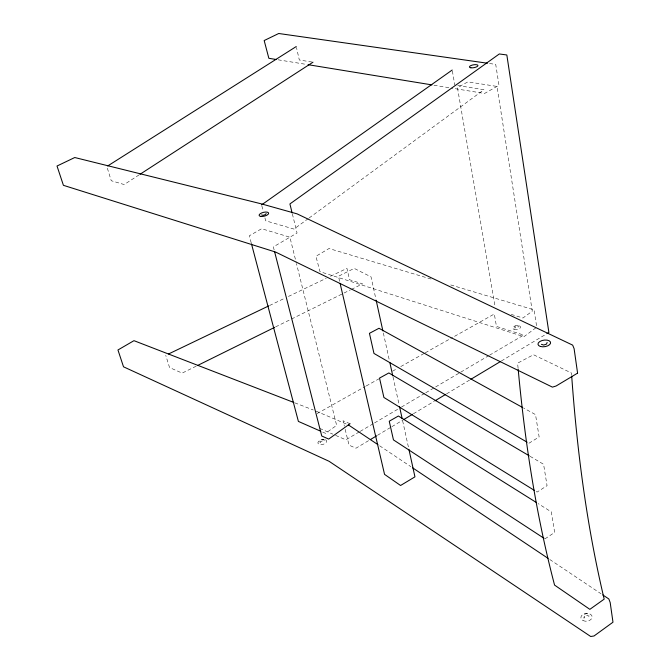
<?xml version="1.0" encoding="UTF-8"?>
<svg xmlns="http://www.w3.org/2000/svg" width="670" height="670" viewBox="0 0 670 670"><rect width="100%" height="100%" fill="white"/><g stroke="black" fill="none" stroke-linecap="round" stroke-linejoin="round"><path stroke-width="0.5" stroke-dasharray="3.35 2.51" d="M308.284 218.596L293.996 229.081L265.672 220.798L264.901 217.817M309.121 217.984L483.941 89.73L457.811 85.534M544.944 538.889L554.659 532.416L551.318 511.888L538.06 503.572M139.1 174.878L124.176 184.552L111.254 180.724L106.823 166.52M528.931 443.247L539.141 436.941L535.514 414.604L523.613 408.047M368.534 440.676L355.971 448.213L349.036 445.156L344.539 426.798M377.503 435.291L390.97 427.217M391.866 426.681L402.628 420.224M413.398 413.767L434.034 401.389M446.597 393.851L469.93 379.857M501.336 361.021L547.097 333.576M359.304 431.899L345.821 439.838L333.694 434.52M360.2 431.371L373.676 423.432M374.572 422.904L400.627 407.561M401.523 407.033L424.88 393.273M425.777 392.746L434.763 387.453M435.659 386.925L459.921 372.637M460.818 372.11L488.665 355.703M489.561 355.175L523.706 335.067L496.47 326.416L494.326 313.987L453.439 336.968M317.144 413.549L365.301 386.49M366.205 385.979L378.927 378.835M392.561 371.172L397.101 368.617M400.735 366.574L424.361 353.299M425.266 352.788L452.526 337.471M196.184 366.18L182.156 373.115L169.552 367.545L165.741 355.326M275.638 326.868L290.596 319.473M291.534 319.012L350.418 289.875M351.356 289.415L362.579 283.862L349.539 279.725L346.951 268.377L329.958 276.526M269.558 305.512L284.658 298.267M288.435 296.45L326.181 278.335M489.519 63.516L495.725 64.395L498.982 85.308L484.544 93.473L451.521 88.088M312.011 62.034L299.322 59.998L296.467 47.511M278.142 59.806L307.036 64.521M433.976 85.224L450.491 87.921M431.044 279.047L329.029 248.528L315.913 256.275L320 271.677L523.965 336.7L536.762 327.161L534.057 309.867L449.051 284.432M511.235 314.406L522.96 318.007L532.281 311.173L496.998 86.43L467.869 81.857L457.451 87.611L495.071 306.525M294.758 402.829L313.267 409.981M350.033 423.725L343.065 420.768L344.296 425.793M316.139 411.171L346.499 424.102M319.691 428.39L332.755 434.118M322.697 432.1L325.494 433.331L336.633 425.366L296.442 263.503M530.087 456.312L543.579 464.276L547.063 485.683L537.106 492.073L535.338 490.976M379.647 445.801L410.903 466.689M549.802 559.517L601.024 593.754M251.2 242.825L249.332 235.765L261.643 228.738L289.909 237.197L296.19 262.489M274.139 249.918L273.36 246.887L297.045 233.018L292.38 213.964M261.844 205.891L263.117 210.857M339.623 281.325L338.442 276.249L354.212 268.394L371.021 276.869L375.954 299.314M383.349 332.982L389.396 360.535M392.989 376.858L399.261 405.425M402.62 420.735L408.449 447.258M452.376 71.028L454.796 85.048M518.094 368.266L517.608 363.165L533.513 354.732L571.468 373.022L571.627 375.091M325.444 439.713A4.464 2.471 -15.1 0 1 323.577 444.185A4.464 2.471 -15.1 0 1 317.932 442.493A4.464 2.471 -15.1 0 1 324.573 439.453M584.5 616.283L583.989 618.176L584.215 614.474L586.644 613.502L588.721 614.507L588.997 616.316L586.92 615.311L584.5 616.283M515.104 325.754L514.903 328.158L515.339 327.178L517.039 326.591L518.413 327.027L518.186 325.603L516.805 325.168L515.104 325.754M320.93 441.421L320.193 442.694L319.791 441.145L320.536 439.88L322.538 439.177L323.911 439.78L324.305 441.329L322.94 440.718L320.93 441.421M583.101 620.604A5.653 3.961 -6 0 0 592.096 617.455A5.653 3.961 -6 0 0 584.307 613.72A5.653 3.961 -6 0 0 583.101 620.604M514.183 329.431A3.911 1.985 -9.1 0 0 520.481 327.488A3.911 1.985 -9.1 0 0 515.322 325.88A3.911 1.985 -9.1 0 0 514.183 329.431"/><path stroke-width="1" d="M547.13 342.471L546.486 344.104L543.722 345.058L541.444 344.33M266.149 213.588L265.253 214.66L263.025 215.346L261.593 214.936M350.033 423.725L328.702 439.084L321.751 436.011L274.658 251.945M261.593 204.894L452.2 70.032M139.98 174.309L312.991 62.193M107.703 165.959L296.241 46.548M370.326 439.604L376.607 435.835M403.533 419.688L412.502 414.303M434.939 400.853L445.701 394.387M470.826 379.321L500.44 361.557M547.097 333.576L548.898 332.496L506.838 54.974L499.318 53.96L289.917 203.94L292.128 212.968M198.052 365.25L274.7 327.337M168.572 353.969L268.611 305.964M487.458 63.223L278.737 33.5L264.173 40.543L268.854 58.298L276.074 59.471M308.066 64.688L431.916 84.889M293.778 402.452L133.966 340.67L117.954 349.974L123.514 366.808L329.087 461.295L590.706 636.5L594.039 635.972L612.983 622.204L610.186 602.556L608.837 598.972L602.766 594.91M320.821 431.279L298.393 421.413L251.468 243.83M522.692 407.536L378.994 328.275L369.438 333.333L373.969 353.433L527.131 442.2M529.191 455.776L388.868 372.947L379.522 378.089L383.893 397.452L534.451 490.432M536.293 502.467L398.39 416.003L389.245 421.221L393.458 439.897L544.065 538.32M348.392 424.906L377.913 444.637M412.636 467.844L548.068 558.361M340.092 283.36L384.547 474.368L400.585 485.49L414.948 476.847L408.901 449.302M376.172 300.336L382.897 330.947M389.848 362.571L392.762 375.837M399.488 406.447L402.176 418.691M518.186 369.287C524.903 441.982 536 514.434 554.567 585.094L589.851 609.348L604.181 599.131C586.778 525.942 577.096 451.103 571.703 376.121M577.582 373.131L556.067 386.021L552.415 387.126L275.63 252.071L63.416 185.322L57.017 166.018L74.764 157.525L261.325 203.847L297.053 213.847L572.666 345.134L574.098 348.618L577.582 373.131M261.174 216.477A4.899 1.96 -13.9 0 0 268.637 213.437A4.899 1.96 -13.9 0 0 261.811 212.884A4.899 1.96 -13.9 0 0 261.174 216.477M540.347 346.44A6.373 3.308 -8.3 0 0 550.539 343.249A6.373 3.308 -8.3 0 0 541.988 340.553A6.373 3.308 -8.3 0 0 540.347 346.44M470.859 67.787A4.33 1.441 -10.1 0 0 477.869 65.869A4.33 1.441 -10.1 0 0 472.317 65.074A4.33 1.441 -10.1 0 0 470.859 67.787"/></g></svg>
